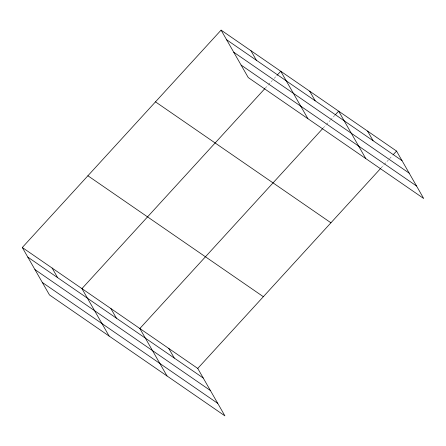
<?xml version="1.0" encoding="UTF-8"?>
<svg xmlns="http://www.w3.org/2000/svg" width="446" height="446" viewBox="0 0 446 446"><rect width="100%" height="100%" fill="white"/><g stroke="black" fill="none" stroke-linecap="round" stroke-linejoin="round"><path stroke-width="0.33" stroke-dasharray="2.23 1.67" d="M265.275 88.152L268.085 85.08M268.553 84.567L272.305 80.47M274.178 78.418L276.52 75.859M323.172 128.063L325.981 124.986M326.45 124.473L330.202 120.375M330.67 119.862L334.885 115.252M381.068 167.969L383.878 164.897M384.346 164.384L392.313 155.671"/><path stroke-width="0.67" d="M22.3 247.502L197.745 368.429L224.912 415.873L49.467 294.94L22.3 247.502L221.088 30.127L396.533 151.06L423.7 198.498L248.255 77.571L221.088 30.127M264.807 88.665L81.953 288.618L109.119 336.055M276.988 75.346L280.74 71.248L307.907 118.686M322.703 128.576L139.849 328.524L167.016 375.961M335.353 114.739L338.637 111.154L365.804 158.592M197.745 368.429L380.6 168.482M393.249 154.65L396.533 151.06M226.579 39.722L402.024 160.655M233.732 52.21L409.177 173.143M241.102 65.077L416.547 186.01M155.487 101.861L330.932 222.794M87.901 175.769L263.346 296.702M27.797 257.091L203.237 378.024M34.944 269.585L210.389 390.512M42.314 282.452L217.76 403.379M367.582 131.107L373.079 140.702M309.686 91.201L315.183 100.796M250.914 50.688L256.405 60.282M168.794 348.477L174.291 358.071M110.898 308.571L116.395 318.165M52.126 268.057L57.618 277.652"/></g></svg>
